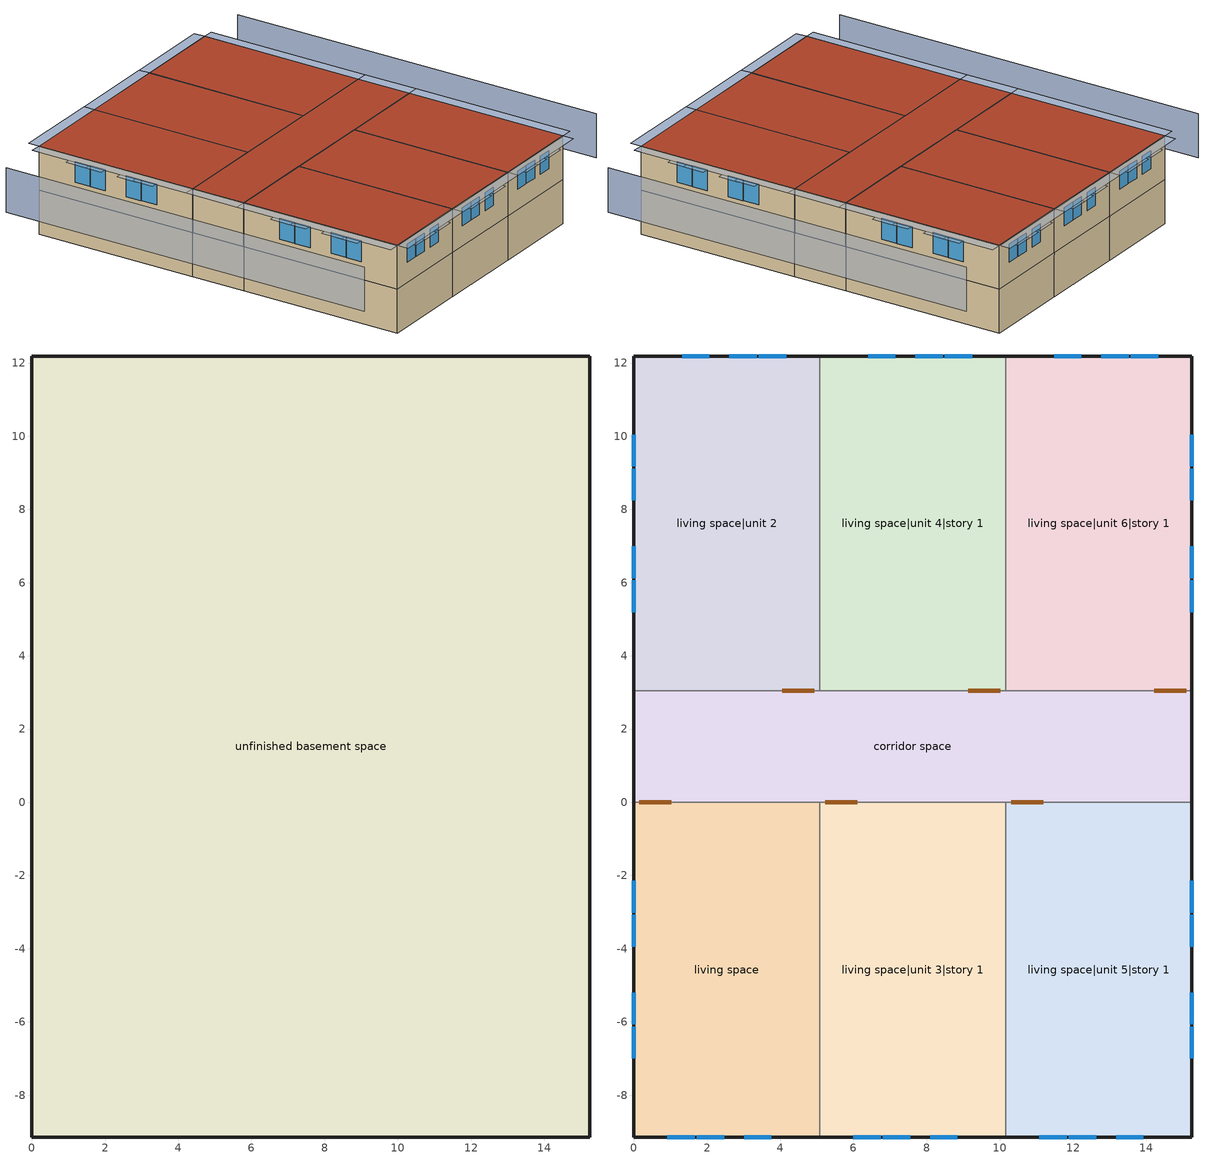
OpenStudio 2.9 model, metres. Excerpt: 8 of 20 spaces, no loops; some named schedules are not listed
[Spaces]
unfinished basement space
 floor foundation (FloorFndGrndUnfinB): 0,0 0,3.05 15.24,3.05 15.24,0 z-2.44
 floor foundation (FloorFndGrndUnfinB 1): 0,-9.14 0,0 5.08,0 5.08,-9.14 z-2.44
 floor foundation (FloorFndGrndUnfinB 2): 0,3.05 0,12.19 5.08,12.19 5.08,3.05 z-2.44
 floor foundation (FloorFndGrndUnfinB 5): 5.08,-9.14 5.08,0 10.16,0 10.16,-9.14 z-2.44
 floor foundation (FloorFndGrndUnfinB 3): 5.08,3.05 5.08,12.19 10.16,12.19 10.16,3.05 z-2.44
 floor foundation (FloorFndGrndUnfinB 4): 10.16,-9.14 10.16,0 15.24,0 15.24,-9.14 z-2.44
 floor foundation (FloorFndGrndUnfinB 6): 10.16,3.05 10.16,12.19 15.24,12.19 15.24,3.05 z-2.44
 wall foundation (WallFndGrndUnfinB): 0,3.05 0,0 / 15.24,0 15.24,3.05 z-2.44:0
 wall foundation (WallFndGrndUnfinB 1): 0,0 0,-9.14 5.08,-9.14 z-2.44:0
 wall foundation (WallFndGrndUnfinB 2): 5.08,12.19 0,12.19 0,3.05 z-2.44:0
 wall foundation (WallFndGrndUnfinB 5): 5.08,-9.14 10.16,-9.14 z-2.44:0
 wall foundation (WallFndGrndUnfinB 3): 10.16,12.19 5.08,12.19 z-2.44:0
 wall foundation (WallFndGrndUnfinB 4): 10.16,-9.14 15.24,-9.14 15.24,0 z-2.44:0
 wall foundation (WallFndGrndUnfinB 6): 15.24,3.05 15.24,12.19 10.16,12.19 z-2.44:0
 ceiling adiabatic (RoofUnfinUninsExt): 15.24,0 15.24,3.05 0,3.05 0,0 z0
living space
 floor to unfinished basement space (FloorUnfinBInsFin Reversed): 0,-9.14 0,0 5.08,0 5.08,-9.14 z0
 wall outside (WallExtInsFin): 0,0 0,-9.14 5.08,-9.14 z0:2.44
 wall adiabatic (WallIntFinUninsFin): 5.08,0 0,0 z0:2.44
 wall to living space|unit 3|story 1 (WallIntFinUninsFin Reversed): 5.08,-9.14 5.08,0 z0:2.44
 window (WindowConstruction): 0.92,-9.14 1.66,-9.14 / 1.72,-9.14 2.47,-9.14 / 3.01,-9.14 3.76,-9.14 z1.14:2.13; 0,-2.15 0,-3.02 / 0,-3.08 0,-3.95 / 0,-5.2 0,-6.07 / 0,-6.13 0,-6.99 z0.98:2.13
 roof outside (RoofFinInsExt): 5.08,-9.14 5.08,0 0,0 0,-9.14 z2.44
living space|unit 2
 floor to unfinished basement space (FloorUnfinBInsFin Reversed): 0,3.05 0,12.19 5.08,12.19 5.08,3.05 z0
 wall outside (WallExtInsFin): 5.08,12.19 0,12.19 0,3.05 z0:2.44
 wall to living space|unit 4|story 1 (WallIntFinUninsFin Reversed): 5.08,3.05 5.08,12.19 z0:2.44
 wall adiabatic (WallIntFinUninsFin): 0,3.05 5.08,3.05 z0:2.44
 window (WindowConstruction): 4.16,12.19 3.42,12.19 / 3.36,12.19 2.61,12.19 / 2.07,12.19 1.32,12.19 z1.14:2.13; 0,10.04 0,9.17 / 0,9.11 0,8.25 / 0,6.99 0,6.13 / 0,6.07 0,5.2 z0.98:2.13
 roof outside (RoofFinInsExt): 5.08,3.05 5.08,12.19 0,12.19 0,3.05 z2.44
living space|unit 3|story 1
 floor to unfinished basement space (FloorUnfinBInsFin Reversed): 5.08,-9.14 5.08,0 10.16,0 10.16,-9.14 z0
 wall outside (WallExtInsFin): 5.08,-9.14 10.16,-9.14 z0:2.44
 wall to living space|unit 5|story 1 (WallIntFinUninsFin Reversed): 10.16,-9.14 10.16,0 z0:2.44
 wall adiabatic (WallIntFinUninsFin): 10.16,0 5.08,0 z0:2.44
 window (WindowConstruction): 6,-9.14 6.74,-9.14 / 6.8,-9.14 7.55,-9.14 / 8.09,-9.14 8.84,-9.14 z1.14:2.13
 roof outside (RoofFinInsExt): 10.16,-9.14 10.16,0 5.08,0 5.08,-9.14 z2.44
living space|unit 4|story 1
 floor to unfinished basement space (FloorUnfinBInsFin Reversed): 5.08,3.05 5.08,12.19 10.16,12.19 10.16,3.05 z0
 wall outside (WallExtInsFin): 10.16,12.19 5.08,12.19 z0:2.44
 wall to living space|unit 6|story 1 (WallIntFinUninsFin): 10.16,3.05 10.16,12.19 z0:2.44
 wall adiabatic (WallIntFinUninsFin): 5.08,3.05 10.16,3.05 z0:2.44
 window (WindowConstruction): 9.24,12.19 8.5,12.19 / 8.44,12.19 7.69,12.19 / 7.15,12.19 6.4,12.19 z1.14:2.13
 roof outside (RoofFinInsExt): 10.16,3.05 10.16,12.19 5.08,12.19 5.08,3.05 z2.44
living space|unit 5|story 1
 floor to unfinished basement space (FloorUnfinBInsFin Reversed): 10.16,-9.14 10.16,0 15.24,0 15.24,-9.14 z0
 wall outside (WallExtInsFin): 10.16,-9.14 15.24,-9.14 15.24,0 z0:2.44
 wall adiabatic (WallIntFinUninsFin): 15.24,0 10.16,0 z0:2.44
 window (WindowConstruction): 11.08,-9.14 11.82,-9.14 / 11.88,-9.14 12.63,-9.14 / 13.17,-9.14 13.92,-9.14 z1.14:2.13; 15.24,-6.99 15.24,-6.13 / 15.24,-6.07 15.24,-5.2 / 15.24,-3.95 15.24,-3.08 / 15.24,-3.02 15.24,-2.15 z0.98:2.13
 roof outside (RoofFinInsExt): 15.24,-9.14 15.24,0 10.16,0 10.16,-9.14 z2.44
living space|unit 6|story 1
 floor to unfinished basement space (FloorUnfinBInsFin Reversed): 10.16,3.05 10.16,12.19 15.24,12.19 15.24,3.05 z0
 wall outside (WallExtInsFin): 15.24,3.05 15.24,12.19 10.16,12.19 z0:2.44
 wall adiabatic (WallIntFinUninsFin): 10.16,3.05 15.24,3.05 z0:2.44
 window (WindowConstruction): 14.32,12.19 13.58,12.19 / 13.52,12.19 12.77,12.19 / 12.23,12.19 11.48,12.19 z1.14:2.13; 15.24,5.2 15.24,6.07 / 15.24,6.13 15.24,6.99 / 15.24,8.25 15.24,9.11 / 15.24,9.17 15.24,10.04 z0.98:2.13
 roof outside (RoofFinInsExt): 15.24,3.05 15.24,12.19 10.16,12.19 10.16,3.05 z2.44
corridor space
 floor adiabatic (FloorUnfinUninsUnfin): 0,0 0,3.05 15.24,3.05 15.24,0 z0
 wall outside (WallExtUninsUnfin): 0,3.05 0,0 / 15.24,0 15.24,3.05 z0:2.44
 wall adiabatic (WallIntUnfinUninsUnfin): 0,0 5.08,0 10.16,0 15.24,0 / 15.24,3.05 10.16,3.05 5.08,3.05 0,3.05 z0:2.44
 door inside (UninsDoor): 0.15,0 1.02,0 / 4.93,3.05 4.06,3.05 / 5.23,0 6.1,0 / 10.01,3.05 9.14,3.05 / 10.31,0 11.18,0 / 15.09,3.05 14.22,3.05 z0:2.13
 roof outside (RoofUnfinUninsExt): 15.24,0 15.24,3.05 0,3.05 0,0 z2.44
shading: -3.05,12.19 -3.05,-9.14 / 18.29,-9.14 18.29,12.19 z0:2.44; 5.08,-9.75 10.16,-9.75 10.16,-9.14 5.08,-9.14 z2.44; 15.85,3.05 15.85,12.19 15.24,12.19 15.24,3.05 z2.44; 15.24,12.8 10.16,12.8 10.16,12.19 15.24,12.19 z2.44; 0,-9.75 5.08,-9.75 5.08,-9.14 0,-9.14 z2.44; -0.61,0 -0.61,-9.14 0,-9.14 0,0 z2.44; 5.08,12.8 0,12.8 0,12.19 5.08,12.19 z2.44; -0.61,12.19 -0.61,3.05 0,3.05 0,12.19 z2.44; 10.16,12.8 5.08,12.8 5.08,12.19 10.16,12.19 z2.44; 10.16,-9.75 15.24,-9.75 15.24,-9.14 10.16,-9.14 z2.44; 15.85,-9.14 15.85,0 15.24,0 15.24,-9.14 z2.44; 15.85,0 15.85,3.05 15.24,3.05 15.24,0 z2.44; -0.61,3.05 -0.61,0 0,0 0,3.05 z2.44; 7.7,-9.14 6.65,-9.14 6.65,-9.75 7.7,-9.75 z2.29; 15.24,-2 15.24,-3.17 15.85,-3.17 15.85,-2 z2.29; 0,5.05 0,6.22 -0.61,6.22 -0.61,5.05 z2.29; 8.99,-9.14 7.94,-9.14 7.94,-9.75 8.99,-9.75 z2.29; 3.91,-9.14 2.86,-9.14 2.86,-9.75 3.91,-9.75 z2.29; 2.62,-9.14 1.57,-9.14 1.57,-9.75 2.62,-9.75 z2.29; 1.82,-9.14 0.76,-9.14 0.76,-9.75 1.82,-9.75 z2.29; 13.42,12.19 14.48,12.19 14.48,12.8 13.42,12.8 z2.29; 6.25,12.19 7.3,12.19 7.3,12.8 6.25,12.8 z2.29; 6.9,-9.14 5.84,-9.14 5.84,-9.75 6.9,-9.75 z2.29; 11.98,-9.14 10.92,-9.14 10.92,-9.75 11.98,-9.75 z2.29; 12.78,-9.14 11.73,-9.14 11.73,-9.75 12.78,-9.75 z2.29; 14.07,-9.14 13.02,-9.14 13.02,-9.75 14.07,-9.75 z2.29; 3.26,12.19 4.32,12.19 4.32,12.8 3.26,12.8 z2.29; 2.46,12.19 3.51,12.19 3.51,12.8 2.46,12.8 z2.29; 15.24,-2.93 15.24,-4.1 15.85,-4.1 15.85,-2.93 z2.29; 1.17,12.19 2.22,12.19 2.22,12.8 1.17,12.8 z2.29; 12.62,12.19 13.67,12.19 13.67,12.8 12.62,12.8 z2.29; 11.33,12.19 12.38,12.19 12.38,12.8 11.33,12.8 z2.29; 0,-3.17 0,-2 -0.61,-2 -0.61,-3.17 z2.29; 8.34,12.19 9.4,12.19 9.4,12.8 8.34,12.8 z2.29; 7.54,12.19 8.59,12.19 8.59,12.8 7.54,12.8 z2.29; 0,-4.1 0,-2.93 -0.61,-2.93 -0.61,-4.1 z2.29; 0,-6.22 0,-5.05 -0.61,-5.05 -0.61,-6.22 z2.29; 0,-7.15 0,-5.97 -0.61,-5.97 -0.61,-7.15 z2.29; 0,9.02 0,10.19 -0.61,10.19 -0.61,9.02 z2.29; 0,8.09 0,9.27 -0.61,9.27 -0.61,8.09 z2.29; 15.24,-5.05 15.24,-6.22 15.85,-6.22 15.85,-5.05 z2.29; 0,5.97 0,7.15 -0.61,7.15 -0.61,5.97 z2.29; 15.24,6.22 15.24,5.05 15.85,5.05 15.85,6.22 z2.29; 15.24,7.15 15.24,5.97 15.85,5.97 15.85,7.15 z2.29; 15.24,9.27 15.24,8.09 15.85,8.09 15.85,9.27 z2.29; 15.24,10.19 15.24,9.02 15.85,9.02 15.85,10.19 z2.29; 15.24,-5.97 15.24,-7.15 15.85,-7.15 15.85,-5.97 z2.29
[Site]
Denver Intl Ap_CO_USA: Latitude {deg}=39.83; Longitude {deg}=-104.65; Time Zone {hr}=-7; Elevation {m}=1650; Terrain=Suburbs
[ClimateZones]
Climate Zone Institution Name 2=Building America; Climate Zone Document Year 2=0; Climate Zone Value 2=Cold
[Site:WaterMainsTemperature]
Calculation Method=Correlation; Annual Average Outdoor Air Temperature {C}=10.8753; Maximum Difference In Monthly Average Outdoor Air Temperatures {deltaC}=23.1524
[Site:GroundTemperature:Deep]
10.8753, 10.8753, 10.8753, 10.8753, 10.8753, 10.8753, 10.8753, 10.8753, 10.8753, 10.8753, 10.8753, 10.8753
[Building]
Building 1: North Axis {deg}=270; Standards Number of Stories=2; Standards Number of Above Ground Stories=1; Standards Building Type=multifamily; Standards Number of Living Units=6
[Material] Roughness=Rough
Name | Thickness {m} | Conductivity {W/m-K} | Density {kg/m3} | Specific Heat {J/kg-K} | Thermal Absorptance | Solar Absorptance | Visible Absorptance
Asphalt Shingles, Medium | 0.009525 | 0.162714 | 1121.4 | 1465.45 | 0.91 | 0.85 | 0.85
RoofSheathing | 0.01905 | 0.115458 | 512.64 | 1214.23
RoofIns | 0.23495 | 0.0475499 | 78.34581 | 1123.46
Drywall 0.5 in. | 0.0127 | 0.160291 | 801 | 837.4 | 0.9 | 0.5 | 0.1
RoofStudAndAirRoof | 0.23495 | 9.59352 | 37.0049 | 1207.88
Vinyl, Light | 0.009525 | 0.089435 | 177.822 | 1046.75 | 0.9 | 0.3 | 0.3
WallSheathing | 0.0127 | 0.115458 | 512.64 | 1214.23
WallStudAndCavity | 0.0889 | 0.054245 | 162.403 | 1178.92
WallStudAndCavity 1 | 0.0889 | 0.393744 | 83.0341 | 1211.67
WallStudAndCavity 2 | 0.0889 | 0.396154 | 83.0341 | 1211.67
WallStudAndCavity 3 | 0.0889 | 0.403258 | 83.0341 | 1211.67
WallStudAndCavity 4 | 0.0889 | 0.397942 | 83.0341 | 1211.67
res furniture material living space | 0.1524 | 0.115458 | 640.8 | 1214.23 | 0.9 | 0.6 | 0.1
FoundationExtVertIns; FoundationExtVertIns 1; FoundationExtVertIns 2; FoundationExtVertIns 3; FoundationExtVertIns 4; FoundationExtVertIns 5; FoundationExtVertIns 6 | 0.051816 | 0.029427 | 32.04 | 1214.23
Concrete 8.0 in. | 0.2032 | 1.803125 | 2242.8 | 837.4 | 0.9
Concrete 4.0 in. | 0.1016 | 1.803125 | 2242.8 | 837.4 | 0.9
FloorIns | 0.23495 | 2.59817 | 67.691 | 1210.98
Wood Floor | 0.015875 | 0.115458 | 544.68 | 1214.23
Floor Covering | 0.0127 | 0.0433444 | 54.468 | 1339.84 | 0.9 | 0.9
FloorFinStudAndAirFloor | 0.1397 | 0.606274 | 67.691 | 1210.98
DoorMaterial | 0.04445 | 0.0612267 | 512.64 | 1214.23
[Construction]
RoofFinInsExt: Asphalt Shingles, Medium, RoofSheathing, RoofIns, Drywall 0.5 in.
RoofUnfinUninsExt: Asphalt Shingles, Medium, RoofSheathing, RoofStudAndAirRoof
WallExtInsFin: Vinyl, Light, WallSheathing, WallStudAndCavity, Drywall 0.5 in.
WallExtUninsUnfin: Vinyl, Light, WallSheathing, WallStudAndCavity 1
WallIntFinUninsFin: Vinyl, Light, WallStudAndCavity 2, Drywall 0.5 in.
WallIntFinUninsFin Reversed: Drywall 0.5 in., WallStudAndCavity 2, Vinyl, Light
WallIntUnfinUninsUnfin: Vinyl, Light, WallStudAndCavity 3
WallIntFinUninsFin 1: WallStudAndCavity 4, Drywall 0.5 in.
res furniture construction living space; res furniture construction living space|unit 2; res furniture construction living space|unit 3|story 1; res furniture construction living space|unit 6|story 1; res furniture construction living space|unit 5|story 1; res furniture construction living space|unit 4|story 1; res furniture construction unfinished basement space: res furniture material living space
WallFndGrndUnfinB; WallFndGrndUnfinB 1; WallFndGrndUnfinB 2; WallFndGrndUnfinB 3; WallFndGrndUnfinB 4; WallFndGrndUnfinB 5; WallFndGrndUnfinB 6: Concrete 8.0 in.
FloorFndGrndUnfinB; FloorFndGrndUnfinB 1; FloorFndGrndUnfinB 2; FloorFndGrndUnfinB 3; FloorFndGrndUnfinB 4; FloorFndGrndUnfinB 5; FloorFndGrndUnfinB 6: Concrete 4.0 in.
FloorUnfinBInsFin Reversed: Floor Covering, Wood Floor, RoofSheathing, FloorIns
FloorUnfinUninsUnfin: FloorFinStudAndAirFloor, RoofSheathing
WindowConstruction: WindowMaterial
UninsDoor: DoorMaterial
[WindowMaterial:Shade]
CoolingShade: Solar Transmittance=0.999; Solar Reflectance=0.00099; Visible Transmittance=0.999; Visible Reflectance=0.00099; Thermal Hemispherical Emissivity=1e-005; Thermal Transmittance=0.999; Thickness {m}=0.0001; Conductivity {W/m-K}=10000; Shade to Glass Distance {m}=0.001; Top Opening Multiplier=0; Bottom Opening Multiplier=0; Left-Side Opening Multiplier=0; Right-Side Opening Multiplier=0; Airflow Permeability=0
[WindowMaterial:SimpleGlazingSystem]
WindowMaterial: U-Factor {W/m2-K}=2.10086; Solar Heat Gain Coefficient=0.21
[ThermalZone] Use Ideal Air Loads=No
living zone: Thermostat=living zone temperature setpoint
living zone|unit 2: Thermostat=living zone|unit 2 temperature setpoint
living zone|unit 3: Thermostat=living zone|unit 3 temperature setpoint
living zone|unit 4: Thermostat=living zone|unit 4 temperature setpoint
living zone|unit 5: Thermostat=living zone|unit 5 temperature setpoint
living zone|unit 6: Thermostat=living zone|unit 6 temperature setpoint
corridor zone; unfinished basement zone: 
res ds res ac asys ret air zone; res ds res fur gas asys ret air zone; res ds res ac_unit 2 asys ret air zone; res ds res fur gas_unit 2 asys ret air zone; res ds res ac_unit 3 asys ret air zone; res ds res fur gas_unit 3 asys ret air zone; res ds res ac_unit 4 asys ret air zone; res ds res fur gas_unit 4 asys ret air zone; res ds res ac_unit 5 asys ret air zone; res ds res fur gas_unit 5 asys ret air zone; res ds res ac_unit 6 asys ret air zone; res ds res fur gas_unit 6 asys ret air zone: Volume {m3}=0.25
[Space]
Name | Space Type | Thermal Zone | Building Unit
living space | Space Type 1 | living zone | unit 1
living space|unit 2 | Space Type 1 | living zone|unit 2 | unit 2
living space|unit 3|story 1 | Space Type 1 | living zone|unit 3 | unit 3
living space|unit 4|story 1 | Space Type 1 | living zone|unit 4 | unit 4
living space|unit 5|story 1 | Space Type 1 | living zone|unit 5 | unit 5
living space|unit 6|story 1 | Space Type 1 | living zone|unit 6 | unit 6
corridor space | Space Type 2 | corridor zone
unfinished basement space | Space Type 3 | unfinished basement zone
res ds res ac asys ret air space |  | res ds res ac asys ret air zone
res ds res fur gas asys ret air space |  | res ds res fur gas asys ret air zone
res ds res ac_unit 2 asys ret air space |  | res ds res ac_unit 2 asys ret air zone
res ds res fur gas_unit 2 asys ret air space |  | res ds res fur gas_unit 2 asys ret air zone
res ds res ac_unit 3 asys ret air space |  | res ds res ac_unit 3 asys ret air zone
res ds res fur gas_unit 3 asys ret air space |  | res ds res fur gas_unit 3 asys ret air zone
res ds res ac_unit 4 asys ret air space |  | res ds res ac_unit 4 asys ret air zone
res ds res fur gas_unit 4 asys ret air space |  | res ds res fur gas_unit 4 asys ret air zone
res ds res ac_unit 5 asys ret air space |  | res ds res ac_unit 5 asys ret air zone
res ds res fur gas_unit 5 asys ret air space |  | res ds res fur gas_unit 5 asys ret air zone
res ds res ac_unit 6 asys ret air space |  | res ds res ac_unit 6 asys ret air zone
res ds res fur gas_unit 6 asys ret air space |  | res ds res fur gas_unit 6 asys ret air zone
[SpaceType]
Name | Standards Space Type
Space Type 1 | living
Space Type 2 | corridor
Space Type 3 | unfinished basement
[BuildingUnit] Building Unit Type=Residential
unit 1; unit 2; unit 3; unit 4; unit 5; unit 6
[People:Definition] Number of People Calculation Method=People; Number of People {people}=3.39; Fraction Radiant=0.319734; Sensible Heat Fraction=0.573; Carbon Dioxide Generation Rate {m3/s-W}=0; Enable ASHRAE 55 Comfort Warnings=No; Mean Radiant Temperature Calculation Type=ZoneAveraged
res occupants|living space; res occupants|unit 2|living space|unit 2; res occupants|unit 3|living space|unit 3|story 1; res occupants|unit 4|living space|unit 4|story 1; res occupants|unit 5|living space|unit 5|story 1; res occupants|unit 6|living space|unit 6|story 1
[People] Number of People Schedule=occupants; Activity Level Schedule=Schedule Ruleset 1; Multiplier=1
Name | People Definition | Space or SpaceType
res occupants|living space | res occupants|living space | living space
res occupants|unit 2|living space|unit 2 | res occupants|unit 2|living space|unit 2 | living space|unit 2
res occupants|unit 3|living space|unit 3|story 1 | res occupants|unit 3|living space|unit 3|story 1 | living space|unit 3|story 1
res occupants|unit 4|living space|unit 4|story 1 | res occupants|unit 4|living space|unit 4|story 1 | living space|unit 4|story 1
res occupants|unit 5|living space|unit 5|story 1 | res occupants|unit 5|living space|unit 5|story 1 | living space|unit 5|story 1
res occupants|unit 6|living space|unit 6|story 1 | res occupants|unit 6|living space|unit 6|story 1 | living space|unit 6|story 1
[InternalMass:Definition] Design Level Calculation Method=SurfaceArea
Name | Construction | Surface Area {m2}
living space Partition; living space|unit 2 Partition; living space|unit 3|story 1 Partition; living space|unit 6|story 1 Partition; living space|unit 5|story 1 Partition; living space|unit 4|story 1 Partition | WallIntFinUninsFin 1 | 46.45152
res furniture mass living space | res furniture construction living space | 18.5806
res furniture mass living space|unit 2 | res furniture construction living space|unit 2 | 18.5806
res furniture mass living space|unit 3|story 1 | res furniture construction living space|unit 3|story 1 | 18.5806
res furniture mass living space|unit 6|story 1 | res furniture construction living space|unit 6|story 1 | 18.5806
res furniture mass living space|unit 5|story 1 | res furniture construction living space|unit 5|story 1 | 18.5806
res furniture mass living space|unit 4|story 1 | res furniture construction living space|unit 4|story 1 | 18.5806
res furniture mass unfinished basement space | res furniture construction unfinished basement space | 130.064
[InternalMass] Multiplier=1
Name | Internal Mass Definition | Space or SpaceType
living space Partition | living space Partition | living space
living space|unit 2 Partition | living space|unit 2 Partition | living space|unit 2
living space|unit 3|story 1 Partition | living space|unit 3|story 1 Partition | living space|unit 3|story 1
living space|unit 6|story 1 Partition | living space|unit 6|story 1 Partition | living space|unit 6|story 1
living space|unit 5|story 1 Partition | living space|unit 5|story 1 Partition | living space|unit 5|story 1
living space|unit 4|story 1 Partition | living space|unit 4|story 1 Partition | living space|unit 4|story 1
res furniture mass living space | res furniture mass living space | living space
res furniture mass living space|unit 2 | res furniture mass living space|unit 2 | living space|unit 2
res furniture mass living space|unit 3|story 1 | res furniture mass living space|unit 3|story 1 | living space|unit 3|story 1
res furniture mass living space|unit 6|story 1 | res furniture mass living space|unit 6|story 1 | living space|unit 6|story 1
res furniture mass living space|unit 5|story 1 | res furniture mass living space|unit 5|story 1 | living space|unit 5|story 1
res furniture mass living space|unit 4|story 1 | res furniture mass living space|unit 4|story 1 | living space|unit 4|story 1
res furniture mass unfinished basement space | res furniture mass unfinished basement space | unfinished basement space
[Foundation:Kiva] Exterior Vertical Insulation Depth {m}=2.4384; Wall Height Above Grade {m}=0.2032; Wall Depth Below Slab {m}=0.2032
Name | Exterior Vertical Insulation Material
Foundation Kiva 1 | FoundationExtVertIns
Foundation Kiva 2 | FoundationExtVertIns 1
Foundation Kiva 3 | FoundationExtVertIns 2
Foundation Kiva 4 | FoundationExtVertIns 3
Foundation Kiva 5 | FoundationExtVertIns 4
Foundation Kiva 6 | FoundationExtVertIns 5
Foundation Kiva 7 | FoundationExtVertIns 6
[Foundation:Kiva:Settings]
Soil Conductivity {W/m-K}=1.731; Soil Density {kg/m3}=1842.3; Soil Specific Heat {J/kg-K}=418.7; Ground Solar Absorptivity=0.9; Ground Thermal Absorptivity=0.9; Ground Surface Roughness {m}=0.03; Far-Field Width {m}=40; Deep-Ground Boundary Condition=ZeroFlux; Deep-Ground Depth {m}=40; Minimum Cell Dimension {m}=0.02; Maximum Cell Growth Coefficient=1.5; Simulation Timestep=Hourly
[SurfaceProperty:ExposedFoundationPerimeter] Exposed Perimeter Calculation Method=TotalExposedPerimeter
Name | Total Exposed Perimeter {m}
Surface 43 | 6.096
Surface 49; Surface 55; Surface 74; Surface 79 | 14.224
Surface 67; Surface 62 | 5.08
[ShadingControl]
WindowShadingControl: Shading Type=InteriorShade; Shading Device Material=CoolingShade; Shading Control Type=OnIfScheduleAllows; Schedule=Window shading schedule; Shading Control Is Scheduled=Yes
[ThermostatSetpoint:DualSetpoint] Heating Setpoint Temperature Schedule=res heating setpoint; Cooling Setpoint Temperature Schedule=res cooling setpoint
living zone|unit 6 temperature setpoint; living zone temperature setpoint; living zone|unit 2 temperature setpoint; living zone|unit 3 temperature setpoint; living zone|unit 5 temperature setpoint; living zone|unit 4 temperature setpoint
[ElectricEquipment:Definition] Design Level Calculation Method=EquipmentLevel
Name | Design Level {W} | Fraction Latent | Fraction Radiant | Fraction Lost
res refrig; res refrig|unit 2; res refrig|unit 3; res refrig|unit 4; res refrig|unit 5; res refrig|unit 6 | 65.0889 | 0 | 0 | 0
res misc plug loads|living space; res misc plug loads|unit 2|living space|unit 2; res misc plug loads|unit 3|living space|unit 3|story 1; res misc plug loads|unit 4|living space|unit 4|story 1; res misc plug loads|unit 5|living space|unit 5|story 1; res misc plug loads|unit 6|living space|unit 6|story 1 | 308.968 | 0.021 | 0.558 | 0.049
res infil_1 house fan; res infil_1 range fan; res infil_1 bath fan; res infil_2 house fan; res infil_2 range fan; res infil_2 bath fan; res infil_3 house fan; res infil_3 range fan; res infil_3 bath fan; res infil_4 house fan; res infil_4 range fan; res infil_4 bath fan; res infil_5 house fan; res infil_5 range fan; res infil_5 bath fan; res infil_6 house fan; res infil_6 range fan; res infil_6 bath fan | 0 | 0 | 0 | 1
[ElectricEquipment]
Name | Electric Equipment Definition | Space or SpaceType | Schedule
res refrig | res refrig | living space | res refrig schedule
res refrig|unit 2 | res refrig|unit 2 | living space|unit 2 | res refrig schedule
res refrig|unit 3 | res refrig|unit 3 | living space|unit 3|story 1 | res refrig schedule
res refrig|unit 4 | res refrig|unit 4 | living space|unit 4|story 1 | res refrig schedule
res refrig|unit 5 | res refrig|unit 5 | living space|unit 5|story 1 | res refrig schedule
res refrig|unit 6 | res refrig|unit 6 | living space|unit 6|story 1 | res refrig schedule
res misc plug loads|living space | res misc plug loads|living space | living space | plug_loads
res misc plug loads|unit 2|living space|unit 2 | res misc plug loads|unit 2|living space|unit 2 | living space|unit 2 | plug_loads
res misc plug loads|unit 3|living space|unit 3|story 1 | res misc plug loads|unit 3|living space|unit 3|story 1 | living space|unit 3|story 1 | plug_loads
res misc plug loads|unit 4|living space|unit 4|story 1 | res misc plug loads|unit 4|living space|unit 4|story 1 | living space|unit 4|story 1 | plug_loads
res misc plug loads|unit 5|living space|unit 5|story 1 | res misc plug loads|unit 5|living space|unit 5|story 1 | living space|unit 5|story 1 | plug_loads
res misc plug loads|unit 6|living space|unit 6|story 1 | res misc plug loads|unit 6|living space|unit 6|story 1 | living space|unit 6|story 1 | plug_loads
res infil_1 house fan | res infil_1 house fan | living space | Always On Discrete
res infil_1 range fan | res infil_1 range fan | living space | Always On Discrete
res infil_1 bath fan | res infil_1 bath fan | living space | Always On Discrete
res infil_2 house fan | res infil_2 house fan | living space|unit 2 | Always On Discrete
res infil_2 range fan | res infil_2 range fan | living space|unit 2 | Always On Discrete
res infil_2 bath fan | res infil_2 bath fan | living space|unit 2 | Always On Discrete
res infil_3 house fan | res infil_3 house fan | living space|unit 3|story 1 | Always On Discrete
res infil_3 range fan | res infil_3 range fan | living space|unit 3|story 1 | Always On Discrete
res infil_3 bath fan | res infil_3 bath fan | living space|unit 3|story 1 | Always On Discrete
res infil_4 house fan | res infil_4 house fan | living space|unit 4|story 1 | Always On Discrete
res infil_4 range fan | res infil_4 range fan | living space|unit 4|story 1 | Always On Discrete
res infil_4 bath fan | res infil_4 bath fan | living space|unit 4|story 1 | Always On Discrete
res infil_5 house fan | res infil_5 house fan | living space|unit 5|story 1 | Always On Discrete
res infil_5 range fan | res infil_5 range fan | living space|unit 5|story 1 | Always On Discrete
res infil_5 bath fan | res infil_5 bath fan | living space|unit 5|story 1 | Always On Discrete
res infil_6 house fan | res infil_6 house fan | living space|unit 6|story 1 | Always On Discrete
res infil_6 range fan | res infil_6 range fan | living space|unit 6|story 1 | Always On Discrete
res infil_6 bath fan | res infil_6 bath fan | living space|unit 6|story 1 | Always On Discrete
[Lights:Definition] Design Level Calculation Method=LightingLevel; Lighting Level {W}=182.252; Fraction Radiant=0.6; Fraction Visible=0.2; Return Air Fraction=0
res lighting interior living space; res lighting interior|unit 2 living space|unit 2; res lighting interior|unit 3 living space|unit 3|story 1; res lighting interior|unit 4 living space|unit 4|story 1; res lighting interior|unit 5 living space|unit 5|story 1; res lighting interior|unit 6 living space|unit 6|story 1
[Lights] Schedule=lighting_interior; Fraction Replaceable=1
Name | Lights Definition | Space or SpaceType
res lighting interior living space | res lighting interior living space | living space
res lighting interior|unit 2 living space|unit 2 | res lighting interior|unit 2 living space|unit 2 | living space|unit 2
res lighting interior|unit 3 living space|unit 3|story 1 | res lighting interior|unit 3 living space|unit 3|story 1 | living space|unit 3|story 1
res lighting interior|unit 4 living space|unit 4|story 1 | res lighting interior|unit 4 living space|unit 4|story 1 | living space|unit 4|story 1
res lighting interior|unit 5 living space|unit 5|story 1 | res lighting interior|unit 5 living space|unit 5|story 1 | living space|unit 5|story 1
res lighting interior|unit 6 living space|unit 6|story 1 | res lighting interior|unit 6 living space|unit 6|story 1 | living space|unit 6|story 1
[Exterior:Lights:Definition]
res lighting exterior: Design Level {W}=131.041
[Exterior:Lights]
res lighting exterior: Exterior Lights Definition=res lighting exterior; Schedule=lighting_exterior
[SpaceInfiltration:DesignFlowRate] Schedule=Always On Discrete
res infil|unfinished basement space: Space or SpaceType=unfinished basement space; Design Flow Rate Calculation Method=AirChanges/Hour; Air Changes per Hour {1/hr}=0.1; Constant Term Coefficient=1; Temperature Term Coefficient=0; Velocity Term Coefficient=0; Velocity Squared Term Coefficient=0
res nv_1 flow; res infil_1 flow: Space or SpaceType=living space; Design Flow Rate Calculation Method=Flow/Space; Design Flow Rate {m3/s}=0
res nv_2 flow; res infil_2 flow: Space or SpaceType=living space|unit 2; Design Flow Rate Calculation Method=Flow/Space; Design Flow Rate {m3/s}=0
res nv_3 flow; res infil_3 flow: Space or SpaceType=living space|unit 3|story 1; Design Flow Rate Calculation Method=Flow/Space; Design Flow Rate {m3/s}=0
res nv_4 flow; res infil_4 flow: Space or SpaceType=living space|unit 4|story 1; Design Flow Rate Calculation Method=Flow/Space; Design Flow Rate {m3/s}=0
res nv_5 flow; res infil_5 flow: Space or SpaceType=living space|unit 5|story 1; Design Flow Rate Calculation Method=Flow/Space; Design Flow Rate {m3/s}=0
res nv_6 flow; res infil_6 flow: Space or SpaceType=living space|unit 6|story 1; Design Flow Rate Calculation Method=Flow/Space; Design Flow Rate {m3/s}=0
[OtherEquipment:Definition] Design Level Calculation Method=EquipmentLevel; Design Level {W}=0
res ds res ac asys SupSLkToLvEq; res ds res ac asys SupLatLkToLvEq; res ds res ac asys SupDCnToLvEq; res ds res ac asys SupDCnToAhEq; res ds res ac asys RetDCnToPlEq; res ds res ac asys RetDCnToAhEquip; res ds res ac asys SupSLkToAhEq; res ds res ac asys SupLatLkToAhEq; res ds res ac asys RetSLkEq; res ds res ac asys RetLatLkEq; res ds res fur gas asys SupSLkToLvEq; res ds res fur gas asys SupLatLkToLvEq; res ds res fur gas asys SupDCnToLvEq; res ds res fur gas asys SupDCnToAhEq; res ds res fur gas asys RetDCnToPlEq; res ds res fur gas asys RetDCnToAhEquip; res ds res fur gas asys SupSLkToAhEq; res ds res fur gas asys SupLatLkToAhEq; res ds res fur gas asys RetSLkEq; res ds res fur gas asys RetLatLkEq; res ds res ac_unit 2 asys SupSLkToLvEq; res ds res ac_unit 2 asys SupLatLkToLvEq; res ds res ac_unit 2 asys SupDCnToLvEq; res ds res ac_unit 2 asys SupDCnToAhEq; res ds res ac_unit 2 asys RetDCnToPlEq; res ds res ac_unit 2 asys RetDCnToAhEquip; res ds res ac_unit 2 asys SupSLkToAhEq; res ds res ac_unit 2 asys SupLatLkToAhEq; res ds res ac_unit 2 asys RetSLkEq; res ds res ac_unit 2 asys RetLatLkEq; res ds res fur gas_unit 2 asys SupSLkToLvEq; res ds res fur gas_unit 2 asys SupLatLkToLvEq; res ds res fur gas_unit 2 asys SupDCnToLvEq; res ds res fur gas_unit 2 asys SupDCnToAhEq; res ds res fur gas_unit 2 asys RetDCnToPlEq; res ds res fur gas_unit 2 asys RetDCnToAhEquip; res ds res fur gas_unit 2 asys SupSLkToAhEq; res ds res fur gas_unit 2 asys SupLatLkToAhEq; res ds res fur gas_unit 2 asys RetSLkEq; res ds res fur gas_unit 2 asys RetLatLkEq; res ds res ac_unit 3 asys SupSLkToLvEq; res ds res ac_unit 3 asys SupLatLkToLvEq; res ds res ac_unit 3 asys SupDCnToLvEq; res ds res ac_unit 3 asys SupDCnToAhEq; res ds res ac_unit 3 asys RetDCnToPlEq; res ds res ac_unit 3 asys RetDCnToAhEquip; res ds res ac_unit 3 asys SupSLkToAhEq; res ds res ac_unit 3 asys SupLatLkToAhEq; res ds res ac_unit 3 asys RetSLkEq; res ds res ac_unit 3 asys RetLatLkEq; res ds res fur gas_unit 3 asys SupSLkToLvEq; res ds res fur gas_unit 3 asys SupLatLkToLvEq; res ds res fur gas_unit 3 asys SupDCnToLvEq; res ds res fur gas_unit 3 asys SupDCnToAhEq; res ds res fur gas_unit 3 asys RetDCnToPlEq; res ds res fur gas_unit 3 asys RetDCnToAhEquip; res ds res fur gas_unit 3 asys SupSLkToAhEq; res ds res fur gas_unit 3 asys SupLatLkToAhEq; res ds res fur gas_unit 3 asys RetSLkEq; res ds res fur gas_unit 3 asys RetLatLkEq; res ds res ac_unit 4 asys SupSLkToLvEq; res ds res ac_unit 4 asys SupLatLkToLvEq; res ds res ac_unit 4 asys SupDCnToLvEq; res ds res ac_unit 4 asys SupDCnToAhEq; res ds res ac_unit 4 asys RetDCnToPlEq; res ds res ac_unit 4 asys RetDCnToAhEquip; res ds res ac_unit 4 asys SupSLkToAhEq; res ds res ac_unit 4 asys SupLatLkToAhEq; res ds res ac_unit 4 asys RetSLkEq; res ds res ac_unit 4 asys RetLatLkEq; res ds res fur gas_unit 4 asys SupSLkToLvEq; res ds res fur gas_unit 4 asys SupLatLkToLvEq; res ds res fur gas_unit 4 asys SupDCnToLvEq; res ds res fur gas_unit 4 asys SupDCnToAhEq; res ds res fur gas_unit 4 asys RetDCnToPlEq; res ds res fur gas_unit 4 asys RetDCnToAhEquip; res ds res fur gas_unit 4 asys SupSLkToAhEq; res ds res fur gas_unit 4 asys SupLatLkToAhEq; res ds res fur gas_unit 4 asys RetSLkEq; res ds res fur gas_unit 4 asys RetLatLkEq; res ds res ac_unit 5 asys SupSLkToLvEq; res ds res ac_unit 5 asys SupLatLkToLvEq; res ds res ac_unit 5 asys SupDCnToLvEq; res ds res ac_unit 5 asys SupDCnToAhEq; res ds res ac_unit 5 asys RetDCnToPlEq; res ds res ac_unit 5 asys RetDCnToAhEquip; res ds res ac_unit 5 asys SupSLkToAhEq; res ds res ac_unit 5 asys SupLatLkToAhEq; res ds res ac_unit 5 asys RetSLkEq; res ds res ac_unit 5 asys RetLatLkEq; res ds res fur gas_unit 5 asys SupSLkToLvEq; res ds res fur gas_unit 5 asys SupLatLkToLvEq; res ds res fur gas_unit 5 asys SupDCnToLvEq; res ds res fur gas_unit 5 asys SupDCnToAhEq; res ds res fur gas_unit 5 asys RetDCnToPlEq; res ds res fur gas_unit 5 asys RetDCnToAhEquip; res ds res fur gas_unit 5 asys SupSLkToAhEq; res ds res fur gas_unit 5 asys SupLatLkToAhEq; res ds res fur gas_unit 5 asys RetSLkEq; res ds res fur gas_unit 5 asys RetLatLkEq; res ds res ac_unit 6 asys SupSLkToLvEq; res ds res ac_unit 6 asys SupLatLkToLvEq; res ds res ac_unit 6 asys SupDCnToLvEq; res ds res ac_unit 6 asys SupDCnToAhEq; res ds res ac_unit 6 asys RetDCnToPlEq; res ds res ac_unit 6 asys RetDCnToAhEquip; res ds res ac_unit 6 asys SupSLkToAhEq; res ds res ac_unit 6 asys SupLatLkToAhEq; res ds res ac_unit 6 asys RetSLkEq; res ds res ac_unit 6 asys RetLatLkEq; res ds res fur gas_unit 6 asys SupSLkToLvEq; res ds res fur gas_unit 6 asys SupLatLkToLvEq; res ds res fur gas_unit 6 asys SupDCnToLvEq; res ds res fur gas_unit 6 asys SupDCnToAhEq; res ds res fur gas_unit 6 asys RetDCnToPlEq; res ds res fur gas_unit 6 asys RetDCnToAhEquip; res ds res fur gas_unit 6 asys SupSLkToAhEq; res ds res fur gas_unit 6 asys SupLatLkToAhEq; res ds res fur gas_unit 6 asys RetSLkEq; res ds res fur gas_unit 6 asys RetLatLkEq
[OtherEquipment] Schedule=Always On Discrete; Fuel Type=None
Name | Other Equipment Definition | Space or SpaceType
res ds res ac asys SupSLkToLvEq | res ds res ac asys SupSLkToLvEq | living space
res ds res ac asys SupLatLkToLvEq | res ds res ac asys SupLatLkToLvEq | living space
res ds res ac asys SupDCnToLvEq | res ds res ac asys SupDCnToLvEq | living space
res ds res ac asys SupDCnToAhEq | res ds res ac asys SupDCnToAhEq | unfinished basement space
res ds res ac asys RetDCnToPlEq | res ds res ac asys RetDCnToPlEq | res ds res ac asys ret air space
res ds res ac asys RetDCnToAhEquip | res ds res ac asys RetDCnToAhEquip | unfinished basement space
res ds res ac asys SupSLkToAhEq | res ds res ac asys SupSLkToAhEq | unfinished basement space
res ds res ac asys SupLatLkToAhEq | res ds res ac asys SupLatLkToAhEq | unfinished basement space
res ds res ac asys RetSLkEq | res ds res ac asys RetSLkEq | res ds res ac asys ret air space
res ds res ac asys RetLatLkEq | res ds res ac asys RetLatLkEq | res ds res ac asys ret air space
res ds res fur gas asys SupSLkToLvEq | res ds res fur gas asys SupSLkToLvEq | living space
res ds res fur gas asys SupLatLkToLvEq | res ds res fur gas asys SupLatLkToLvEq | living space
res ds res fur gas asys SupDCnToLvEq | res ds res fur gas asys SupDCnToLvEq | living space
res ds res fur gas asys SupDCnToAhEq | res ds res fur gas asys SupDCnToAhEq | unfinished basement space
res ds res fur gas asys RetDCnToPlEq | res ds res fur gas asys RetDCnToPlEq | res ds res fur gas asys ret air space
res ds res fur gas asys RetDCnToAhEquip | res ds res fur gas asys RetDCnToAhEquip | unfinished basement space
res ds res fur gas asys SupSLkToAhEq | res ds res fur gas asys SupSLkToAhEq | unfinished basement space
res ds res fur gas asys SupLatLkToAhEq | res ds res fur gas asys SupLatLkToAhEq | unfinished basement space
res ds res fur gas asys RetSLkEq | res ds res fur gas asys RetSLkEq | res ds res fur gas asys ret air space
res ds res fur gas asys RetLatLkEq | res ds res fur gas asys RetLatLkEq | res ds res fur gas asys ret air space
res ds res ac_unit 2 asys SupSLkToLvEq | res ds res ac_unit 2 asys SupSLkToLvEq | living space|unit 2
res ds res ac_unit 2 asys SupLatLkToLvEq | res ds res ac_unit 2 asys SupLatLkToLvEq | living space|unit 2
res ds res ac_unit 2 asys SupDCnToLvEq | res ds res ac_unit 2 asys SupDCnToLvEq | living space|unit 2
res ds res ac_unit 2 asys SupDCnToAhEq | res ds res ac_unit 2 asys SupDCnToAhEq | unfinished basement space
res ds res ac_unit 2 asys RetDCnToPlEq | res ds res ac_unit 2 asys RetDCnToPlEq | res ds res ac_unit 2 asys ret air space
res ds res ac_unit 2 asys RetDCnToAhEquip | res ds res ac_unit 2 asys RetDCnToAhEquip | unfinished basement space
res ds res ac_unit 2 asys SupSLkToAhEq | res ds res ac_unit 2 asys SupSLkToAhEq | unfinished basement space
res ds res ac_unit 2 asys SupLatLkToAhEq | res ds res ac_unit 2 asys SupLatLkToAhEq | unfinished basement space
res ds res ac_unit 2 asys RetSLkEq | res ds res ac_unit 2 asys RetSLkEq | res ds res ac_unit 2 asys ret air space
res ds res ac_unit 2 asys RetLatLkEq | res ds res ac_unit 2 asys RetLatLkEq | res ds res ac_unit 2 asys ret air space
res ds res fur gas_unit 2 asys SupSLkToLvEq | res ds res fur gas_unit 2 asys SupSLkToLvEq | living space|unit 2
res ds res fur gas_unit 2 asys SupLatLkToLvEq | res ds res fur gas_unit 2 asys SupLatLkToLvEq | living space|unit 2
res ds res fur gas_unit 2 asys SupDCnToLvEq | res ds res fur gas_unit 2 asys SupDCnToLvEq | living space|unit 2
res ds res fur gas_unit 2 asys SupDCnToAhEq | res ds res fur gas_unit 2 asys SupDCnToAhEq | unfinished basement space
res ds res fur gas_unit 2 asys RetDCnToPlEq | res ds res fur gas_unit 2 asys RetDCnToPlEq | res ds res fur gas_unit 2 asys ret air space
res ds res fur gas_unit 2 asys RetDCnToAhEquip | res ds res fur gas_unit 2 asys RetDCnToAhEquip | unfinished basement space
res ds res fur gas_unit 2 asys SupSLkToAhEq | res ds res fur gas_unit 2 asys SupSLkToAhEq | unfinished basement space
res ds res fur gas_unit 2 asys SupLatLkToAhEq | res ds res fur gas_unit 2 asys SupLatLkToAhEq | unfinished basement space
res ds res fur gas_unit 2 asys RetSLkEq | res ds res fur gas_unit 2 asys RetSLkEq | res ds res fur gas_unit 2 asys ret air space
res ds res fur gas_unit 2 asys RetLatLkEq | res ds res fur gas_unit 2 asys RetLatLkEq | res ds res fur gas_unit 2 asys ret air space
res ds res ac_unit 3 asys SupSLkToLvEq | res ds res ac_unit 3 asys SupSLkToLvEq | living space|unit 3|story 1
res ds res ac_unit 3 asys SupLatLkToLvEq | res ds res ac_unit 3 asys SupLatLkToLvEq | living space|unit 3|story 1
res ds res ac_unit 3 asys SupDCnToLvEq | res ds res ac_unit 3 asys SupDCnToLvEq | living space|unit 3|story 1
res ds res ac_unit 3 asys SupDCnToAhEq | res ds res ac_unit 3 asys SupDCnToAhEq | unfinished basement space
res ds res ac_unit 3 asys RetDCnToPlEq | res ds res ac_unit 3 asys RetDCnToPlEq | res ds res ac_unit 3 asys ret air space
res ds res ac_unit 3 asys RetDCnToAhEquip | res ds res ac_unit 3 asys RetDCnToAhEquip | unfinished basement space
res ds res ac_unit 3 asys SupSLkToAhEq | res ds res ac_unit 3 asys SupSLkToAhEq | unfinished basement space
res ds res ac_unit 3 asys SupLatLkToAhEq | res ds res ac_unit 3 asys SupLatLkToAhEq | unfinished basement space
res ds res ac_unit 3 asys RetSLkEq | res ds res ac_unit 3 asys RetSLkEq | res ds res ac_unit 3 asys ret air space
res ds res ac_unit 3 asys RetLatLkEq | res ds res ac_unit 3 asys RetLatLkEq | res ds res ac_unit 3 asys ret air space
res ds res fur gas_unit 3 asys SupSLkToLvEq | res ds res fur gas_unit 3 asys SupSLkToLvEq | living space|unit 3|story 1
res ds res fur gas_unit 3 asys SupLatLkToLvEq | res ds res fur gas_unit 3 asys SupLatLkToLvEq | living space|unit 3|story 1
res ds res fur gas_unit 3 asys SupDCnToLvEq | res ds res fur gas_unit 3 asys SupDCnToLvEq | living space|unit 3|story 1
res ds res fur gas_unit 3 asys SupDCnToAhEq | res ds res fur gas_unit 3 asys SupDCnToAhEq | unfinished basement space
res ds res fur gas_unit 3 asys RetDCnToPlEq | res ds res fur gas_unit 3 asys RetDCnToPlEq | res ds res fur gas_unit 3 asys ret air space
res ds res fur gas_unit 3 asys RetDCnToAhEquip | res ds res fur gas_unit 3 asys RetDCnToAhEquip | unfinished basement space
res ds res fur gas_unit 3 asys SupSLkToAhEq | res ds res fur gas_unit 3 asys SupSLkToAhEq | unfinished basement space
res ds res fur gas_unit 3 asys SupLatLkToAhEq | res ds res fur gas_unit 3 asys SupLatLkToAhEq | unfinished basement space
res ds res fur gas_unit 3 asys RetSLkEq | res ds res fur gas_unit 3 asys RetSLkEq | res ds res fur gas_unit 3 asys ret air space
res ds res fur gas_unit 3 asys RetLatLkEq | res ds res fur gas_unit 3 asys RetLatLkEq | res ds res fur gas_unit 3 asys ret air space
res ds res ac_unit 4 asys SupSLkToLvEq | res ds res ac_unit 4 asys SupSLkToLvEq | living space|unit 4|story 1
res ds res ac_unit 4 asys SupLatLkToLvEq | res ds res ac_unit 4 asys SupLatLkToLvEq | living space|unit 4|story 1
res ds res ac_unit 4 asys SupDCnToLvEq | res ds res ac_unit 4 asys SupDCnToLvEq | living space|unit 4|story 1
res ds res ac_unit 4 asys SupDCnToAhEq | res ds res ac_unit 4 asys SupDCnToAhEq | unfinished basement space
res ds res ac_unit 4 asys RetDCnToPlEq | res ds res ac_unit 4 asys RetDCnToPlEq | res ds res ac_unit 4 asys ret air space
res ds res ac_unit 4 asys RetDCnToAhEquip | res ds res ac_unit 4 asys RetDCnToAhEquip | unfinished basement space
res ds res ac_unit 4 asys SupSLkToAhEq | res ds res ac_unit 4 asys SupSLkToAhEq | unfinished basement space
res ds res ac_unit 4 asys SupLatLkToAhEq | res ds res ac_unit 4 asys SupLatLkToAhEq | unfinished basement space
res ds res ac_unit 4 asys RetSLkEq | res ds res ac_unit 4 asys RetSLkEq | res ds res ac_unit 4 asys ret air space
res ds res ac_unit 4 asys RetLatLkEq | res ds res ac_unit 4 asys RetLatLkEq | res ds res ac_unit 4 asys ret air space
res ds res fur gas_unit 4 asys SupSLkToLvEq | res ds res fur gas_unit 4 asys SupSLkToLvEq | living space|unit 4|story 1
res ds res fur gas_unit 4 asys SupLatLkToLvEq | res ds res fur gas_unit 4 asys SupLatLkToLvEq | living space|unit 4|story 1
res ds res fur gas_unit 4 asys SupDCnToLvEq | res ds res fur gas_unit 4 asys SupDCnToLvEq | living space|unit 4|story 1
res ds res fur gas_unit 4 asys SupDCnToAhEq | res ds res fur gas_unit 4 asys SupDCnToAhEq | unfinished basement space
res ds res fur gas_unit 4 asys RetDCnToPlEq | res ds res fur gas_unit 4 asys RetDCnToPlEq | res ds res fur gas_unit 4 asys ret air space
res ds res fur gas_unit 4 asys RetDCnToAhEquip | res ds res fur gas_unit 4 asys RetDCnToAhEquip | unfinished basement space
res ds res fur gas_unit 4 asys SupSLkToAhEq | res ds res fur gas_unit 4 asys SupSLkToAhEq | unfinished basement space
res ds res fur gas_unit 4 asys SupLatLkToAhEq | res ds res fur gas_unit 4 asys SupLatLkToAhEq | unfinished basement space
res ds res fur gas_unit 4 asys RetSLkEq | res ds res fur gas_unit 4 asys RetSLkEq | res ds res fur gas_unit 4 asys ret air space
res ds res fur gas_unit 4 asys RetLatLkEq | res ds res fur gas_unit 4 asys RetLatLkEq | res ds res fur gas_unit 4 asys ret air space
res ds res ac_unit 5 asys SupSLkToLvEq | res ds res ac_unit 5 asys SupSLkToLvEq | living space|unit 5|story 1
res ds res ac_unit 5 asys SupLatLkToLvEq | res ds res ac_unit 5 asys SupLatLkToLvEq | living space|unit 5|story 1
res ds res ac_unit 5 asys SupDCnToLvEq | res ds res ac_unit 5 asys SupDCnToLvEq | living space|unit 5|story 1
res ds res ac_unit 5 asys SupDCnToAhEq | res ds res ac_unit 5 asys SupDCnToAhEq | unfinished basement space
res ds res ac_unit 5 asys RetDCnToPlEq | res ds res ac_unit 5 asys RetDCnToPlEq | res ds res ac_unit 5 asys ret air space
res ds res ac_unit 5 asys RetDCnToAhEquip | res ds res ac_unit 5 asys RetDCnToAhEquip | unfinished basement space
res ds res ac_unit 5 asys SupSLkToAhEq | res ds res ac_unit 5 asys SupSLkToAhEq | unfinished basement space
res ds res ac_unit 5 asys SupLatLkToAhEq | res ds res ac_unit 5 asys SupLatLkToAhEq | unfinished basement space
res ds res ac_unit 5 asys RetSLkEq | res ds res ac_unit 5 asys RetSLkEq | res ds res ac_unit 5 asys ret air space
res ds res ac_unit 5 asys RetLatLkEq | res ds res ac_unit 5 asys RetLatLkEq | res ds res ac_unit 5 asys ret air space
res ds res fur gas_unit 5 asys SupSLkToLvEq | res ds res fur gas_unit 5 asys SupSLkToLvEq | living space|unit 5|story 1
res ds res fur gas_unit 5 asys SupLatLkToLvEq | res ds res fur gas_unit 5 asys SupLatLkToLvEq | living space|unit 5|story 1
res ds res fur gas_unit 5 asys SupDCnToLvEq | res ds res fur gas_unit 5 asys SupDCnToLvEq | living space|unit 5|story 1
res ds res fur gas_unit 5 asys SupDCnToAhEq | res ds res fur gas_unit 5 asys SupDCnToAhEq | unfinished basement space
res ds res fur gas_unit 5 asys RetDCnToPlEq | res ds res fur gas_unit 5 asys RetDCnToPlEq | res ds res fur gas_unit 5 asys ret air space
res ds res fur gas_unit 5 asys RetDCnToAhEquip | res ds res fur gas_unit 5 asys RetDCnToAhEquip | unfinished basement space
res ds res fur gas_unit 5 asys SupSLkToAhEq | res ds res fur gas_unit 5 asys SupSLkToAhEq | unfinished basement space
res ds res fur gas_unit 5 asys SupLatLkToAhEq | res ds res fur gas_unit 5 asys SupLatLkToAhEq | unfinished basement space
res ds res fur gas_unit 5 asys RetSLkEq | res ds res fur gas_unit 5 asys RetSLkEq | res ds res fur gas_unit 5 asys ret air space
res ds res fur gas_unit 5 asys RetLatLkEq | res ds res fur gas_unit 5 asys RetLatLkEq | res ds res fur gas_unit 5 asys ret air space
res ds res ac_unit 6 asys SupSLkToLvEq | res ds res ac_unit 6 asys SupSLkToLvEq | living space|unit 6|story 1
res ds res ac_unit 6 asys SupLatLkToLvEq | res ds res ac_unit 6 asys SupLatLkToLvEq | living space|unit 6|story 1
res ds res ac_unit 6 asys SupDCnToLvEq | res ds res ac_unit 6 asys SupDCnToLvEq | living space|unit 6|story 1
res ds res ac_unit 6 asys SupDCnToAhEq | res ds res ac_unit 6 asys SupDCnToAhEq | unfinished basement space
res ds res ac_unit 6 asys RetDCnToPlEq | res ds res ac_unit 6 asys RetDCnToPlEq | res ds res ac_unit 6 asys ret air space
res ds res ac_unit 6 asys RetDCnToAhEquip | res ds res ac_unit 6 asys RetDCnToAhEquip | unfinished basement space
res ds res ac_unit 6 asys SupSLkToAhEq | res ds res ac_unit 6 asys SupSLkToAhEq | unfinished basement space
res ds res ac_unit 6 asys SupLatLkToAhEq | res ds res ac_unit 6 asys SupLatLkToAhEq | unfinished basement space
res ds res ac_unit 6 asys RetSLkEq | res ds res ac_unit 6 asys RetSLkEq | res ds res ac_unit 6 asys ret air space
res ds res ac_unit 6 asys RetLatLkEq | res ds res ac_unit 6 asys RetLatLkEq | res ds res ac_unit 6 asys ret air space
res ds res fur gas_unit 6 asys SupSLkToLvEq | res ds res fur gas_unit 6 asys SupSLkToLvEq | living space|unit 6|story 1
res ds res fur gas_unit 6 asys SupLatLkToLvEq | res ds res fur gas_unit 6 asys SupLatLkToLvEq | living space|unit 6|story 1
res ds res fur gas_unit 6 asys SupDCnToLvEq | res ds res fur gas_unit 6 asys SupDCnToLvEq | living space|unit 6|story 1
res ds res fur gas_unit 6 asys SupDCnToAhEq | res ds res fur gas_unit 6 asys SupDCnToAhEq | unfinished basement space
res ds res fur gas_unit 6 asys RetDCnToPlEq | res ds res fur gas_unit 6 asys RetDCnToPlEq | res ds res fur gas_unit 6 asys ret air space
res ds res fur gas_unit 6 asys RetDCnToAhEquip | res ds res fur gas_unit 6 asys RetDCnToAhEquip | unfinished basement space
res ds res fur gas_unit 6 asys SupSLkToAhEq | res ds res fur gas_unit 6 asys SupSLkToAhEq | unfinished basement space
res ds res fur gas_unit 6 asys SupLatLkToAhEq | res ds res fur gas_unit 6 asys SupLatLkToAhEq | unfinished basement space
res ds res fur gas_unit 6 asys RetSLkEq | res ds res fur gas_unit 6 asys RetSLkEq | res ds res fur gas_unit 6 asys ret air space
res ds res fur gas_unit 6 asys RetLatLkEq | res ds res fur gas_unit 6 asys RetLatLkEq | res ds res fur gas_unit 6 asys ret air space
[ZoneMixing] Schedule=Always On Continuous; Design Flow Rate Calculation Method=Flow/Zone; Design Flow Rate {m3/s}=0
Name | Zone | Source Zone
res ds res ac asys AhToLivMix; res ds res fur gas asys AhToLivMix | living zone | unfinished basement zone
res ds res ac asys LivToAhMix; res ds res fur gas asys LivToAhMix | unfinished basement zone | living zone
res ds res ac_unit 2 asys AhToLivMix; res ds res fur gas_unit 2 asys AhToLivMix | living zone|unit 2 | unfinished basement zone
res ds res ac_unit 2 asys LivToAhMix; res ds res fur gas_unit 2 asys LivToAhMix | unfinished basement zone | living zone|unit 2
res ds res ac_unit 3 asys AhToLivMix; res ds res fur gas_unit 3 asys AhToLivMix | living zone|unit 3 | unfinished basement zone
res ds res ac_unit 3 asys LivToAhMix; res ds res fur gas_unit 3 asys LivToAhMix | unfinished basement zone | living zone|unit 3
res ds res ac_unit 4 asys AhToLivMix; res ds res fur gas_unit 4 asys AhToLivMix | living zone|unit 4 | unfinished basement zone
res ds res ac_unit 4 asys LivToAhMix; res ds res fur gas_unit 4 asys LivToAhMix | unfinished basement zone | living zone|unit 4
res ds res ac_unit 5 asys AhToLivMix; res ds res fur gas_unit 5 asys AhToLivMix | living zone|unit 5 | unfinished basement zone
res ds res ac_unit 5 asys LivToAhMix; res ds res fur gas_unit 5 asys LivToAhMix | unfinished basement zone | living zone|unit 5
res ds res ac_unit 6 asys AhToLivMix; res ds res fur gas_unit 6 asys AhToLivMix | living zone|unit 6 | unfinished basement zone
res ds res ac_unit 6 asys LivToAhMix; res ds res fur gas_unit 6 asys LivToAhMix | unfinished basement zone | living zone|unit 6
[Schedule:File] External File=8760.csv; Rows to Skip at Top=1; Number of Hours of Data=8760; Minutes per Item=60
Name | Column Number
occupants | 1
lighting_interior | 4
lighting_exterior | 5
plug_loads | 3
[Schedule:Ruleset]
Name | Default Day Schedule | Summer Design Day Schedule | Winter Design Day Schedule
Schedule Ruleset 1 | Schedule Day 3
Window shading schedule | Schedule Day 14
res heating setpoint | Schedule Day 5 | res heating setpoint summer design | res heating setpoint winter design
res cooling setpoint | Schedule Day 6 | res cooling setpoint summer design | res cooling setpoint winter design
res refrig schedule | Schedule Day 7 | res refrig schedule summer design | res refrig schedule winter design
[Schedule:Day]
Schedule Day 3: 24, 0, 112.539
Schedule Day 14: 24, 0, 0
[Schedule:Rule] Schedule Ruleset=Window shading schedule; Apply Sunday=Yes; Apply Monday=Yes; Apply Tuesday=Yes; Apply Wednesday=Yes; Apply Thursday=Yes; Apply Friday=Yes; Apply Saturday=Yes; Date Specification Type=DateRange; Start Day=1
Name | Rule Order | Day Schedule | Start Month | End Month | End Day
Window shading schedule allday rule1 | 11 | Window shading schedule allday1 | 1 | 1 | 31
Window shading schedule allday rule2 | 10 | Window shading schedule allday2 | 2 | 2 | 28
Window shading schedule allday rule3 | 9 | Window shading schedule allday3 | 3 | 3 | 31
Window shading schedule allday rule4 | 8 | Window shading schedule allday4 | 4 | 4 | 30
Window shading schedule allday rule5 | 7 | Window shading schedule allday5 | 5 | 5 | 31
Window shading schedule allday rule6 | 6 | Window shading schedule allday6 | 6 | 6 | 30
Window shading schedule allday rule7 | 5 | Window shading schedule allday7 | 7 | 7 | 31
Window shading schedule allday rule8 | 4 | Window shading schedule allday8 | 8 | 8 | 31
Window shading schedule allday rule9 | 3 | Window shading schedule allday9 | 9 | 9 | 30
Window shading schedule allday rule10 | 2 | Window shading schedule allday10 | 10 | 10 | 31
Window shading schedule allday rule11 | 1 | Window shading schedule allday11 | 11 | 11 | 30
[Schedule:Constant] Value=1
Always On Discrete; Always On Continuous
